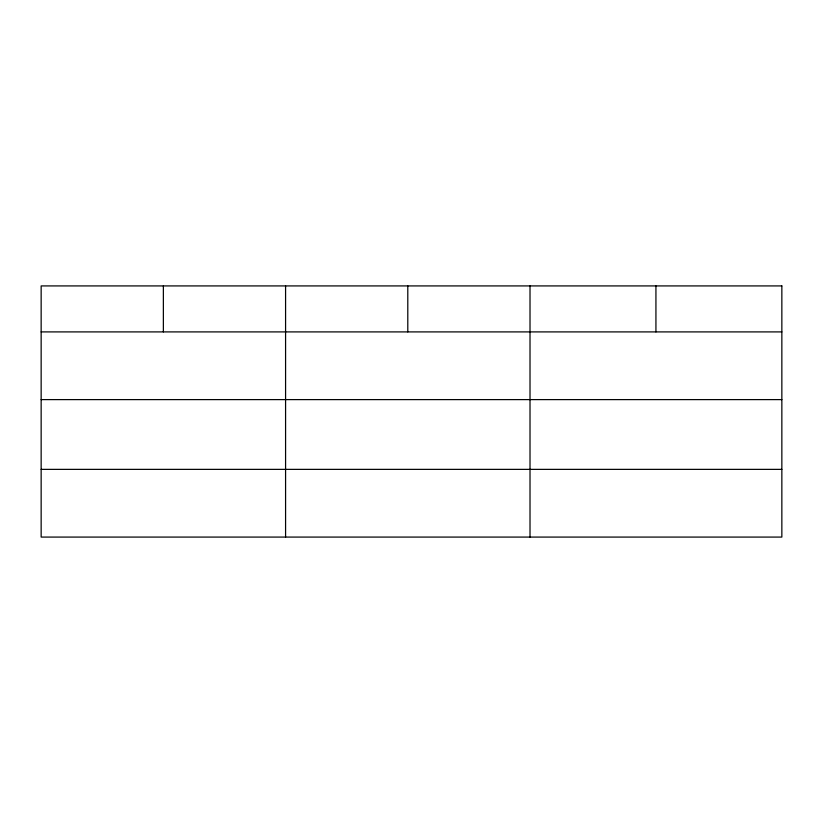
<?xml version="1.0" encoding="UTF-8"?>
<svg xmlns="http://www.w3.org/2000/svg" width="823" height="823" viewBox="0 0 823 823"><rect width="100%" height="100%" fill="white"/><g stroke="black" fill="none" stroke-linecap="round" stroke-linejoin="round"><path stroke-width="1.23" d="M41.15 331.906L781.85 331.906M41.15 399.608L781.85 399.608M41.15 469.367L781.85 469.367M655.931 285.92L655.931 331.906M530.012 285.92L530.012 537.08M407.796 285.92L407.796 331.906M285.581 285.92L285.581 537.08M163.366 285.92L163.366 331.906M781.85 285.92L41.15 285.92L41.15 537.08L781.85 537.08L781.85 285.92"/></g></svg>
